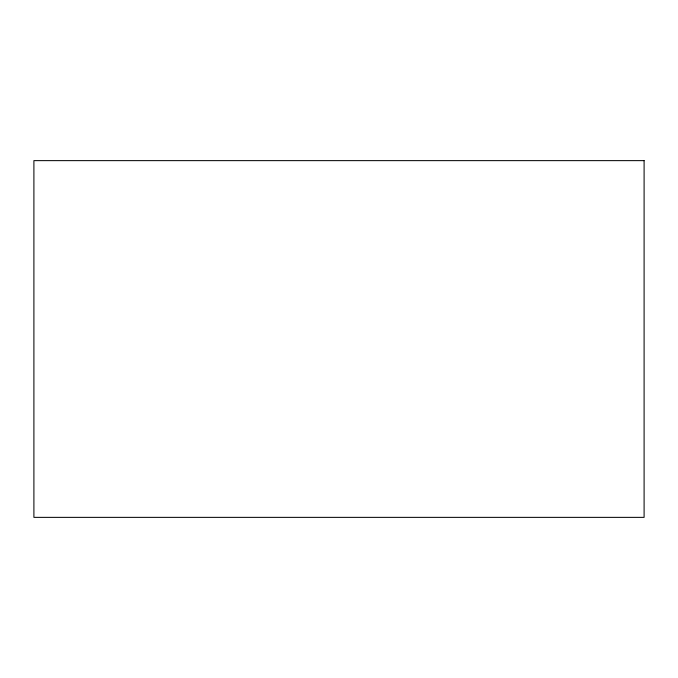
<?xml version="1.0" encoding="UTF-8"?>
<svg xmlns="http://www.w3.org/2000/svg" width="678" height="678" viewBox="0 0 678 678"><rect width="100%" height="100%" fill="white"/><g stroke="black" fill="none" stroke-linecap="round" stroke-linejoin="round"><path stroke-width="1.02" d="M644.1 160.635L33.9 160.635L33.9 517.365L644.1 517.365L644.1 160.635"/></g></svg>
